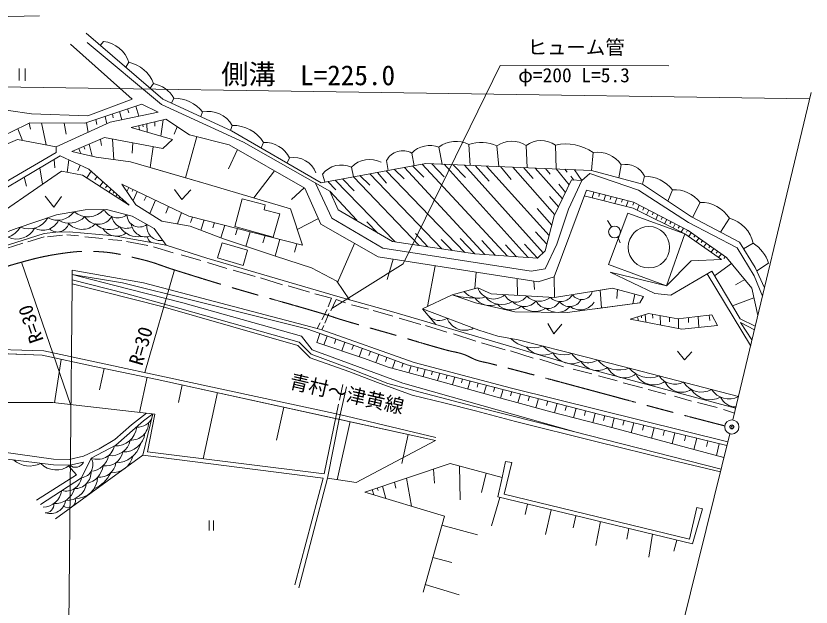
# Model space of a CAD drawing. Units: millimetres, scale not verified. Extents: x 40000 to 680000, y 20000 to 380000.
# Drawn here: x 471078 to 573377, y 260725 to 336843 of the extents above; entities that cross this region are included whole.
import ezdxf
from ezdxf.enums import TextEntityAlignment as Align

# ---------------------------------------------------------------- set-up
doc = ezdxf.new("R2010")
doc.units = ezdxf.units.MM
doc.header["$LTSCALE"] = 1000
doc.header["$PDMODE"] = 32
doc.header["$PDSIZE"] = 500
doc.linetypes.add('CHAIN', pattern=[18.5, 12, -1.5, 3.5, -1.5])
doc.layers.add('M-BMK', color=2, linetype='CHAIN', lineweight=13)
doc.layers.add('M-WORK', color=1, linetype='Continuous', lineweight=13)
doc.layers.add('M-OTRS', color=6, linetype='Continuous')
doc.styles.add('ＭＳ ゴシック', font='')
doc.styles.get('ＭＳ ゴシック').set_extended_font_data('MS Gothic')

msp = doc.modelspace()

# ---------------------------------------------------------------- linework, layer by layer
at = {"layer": 'M-BMK'}
msp.add_open_spline([(467885, 303882), (469708, 304534), (470248, 304703), (471792, 305134), (474018, 305755), (475295, 306028), (477585, 306340), (479226, 306563), (480169, 306576), (481822, 306483), (483955, 306362), (485123, 305987), (487203, 305499), (488913, 305097), (489812, 304659), (491488, 304134), (494285, 303257), (495851, 302761), (498661, 301928), (503398, 300523), (506082, 299839), (510815, 298422), (511647, 298173), (512098, 297987), (512930, 297738), (515512, 296962), (516974, 296583), (519564, 295833), (522259, 295052), (523754, 294562), (526460, 293818), (527366, 293568), (527911, 293550), (528793, 293222), (529405, 292994), (529703, 292758), (530316, 292532), (530964, 292293), (531362, 292275), (532030, 292103), (537492, 290699), (540534, 289848), (545981, 288390), (549322, 287496), (551185, 286967), (554528, 286080), (557550, 285278), (558504, 285030), (562272, 284056)], degree=3, knots=[0, 0, 0, 0, 1, 1, 1, 2, 2, 2, 3, 3, 3, 4, 4, 4, 5, 5, 5, 6, 6, 6, 7, 7, 7, 8, 8, 8, 9, 9, 9, 10, 10, 10, 11, 11, 11, 12, 12, 12, 13, 13, 13, 14, 14, 14, 15, 15, 15, 16, 16, 16, 16], dxfattribs=at)
at = {"layer": 'M-OTRS'}
msp.add_point((563180, 283926), dxfattribs=at)
at = {"layer": 'M-WORK'}
for p, q in [((482365, 333552), (481945, 333056)), ((485599, 330874), (485208, 330246)), ((471508, 330072), (471508, 328517)), ((472259, 330062), (472269, 328475)), ((381500, 328990), (573182, 326185)), ((488766, 328135), (488340, 327549)), ((573377, 326999), (563309, 284834)), ((491401, 326241), (491090, 325624)), ((484414, 324526), (484697, 323466)), ((485454, 324878), (485608, 324351)), ((486494, 325229), (486904, 323939)), ((495093, 324474), (494876, 323874)), ((481362, 323496), (481482, 322878)), ((482555, 323899), (482768, 322942)), ((483484, 324213), (483601, 323736)), ((490017, 323443), (489723, 321372)), ((471332, 322318), (471912, 320815)), ((472780, 323023), (472965, 322239)), ((474380, 323058), (474982, 320221)), ((477281, 323035), (477544, 321609)), ((480168, 323093), (480374, 321850)), ((491239, 320939), (485907, 322463)), ((486879, 322695), (486957, 322163)), ((487403, 322819), (487429, 322552)), ((487926, 322944), (487979, 321871)), ((488971, 323193), (488947, 322657)), ((491815, 322578), (491440, 321602)), ((498902, 322749), (498697, 322107)), ((494368, 321298), (492886, 316000)), ((480482, 320315), (480877, 318764)), ((481953, 320945), (482069, 320153)), ((483488, 320987), (483670, 318332)), ((486103, 320488), (486056, 319158)), ((502944, 320559), (502614, 319853)), ((529339, 320283), (529517, 317597)), ((540505, 320205), (540587, 317138)), ((479192, 319762), (479426, 319100)), ((479837, 320038), (479939, 319703)), ((488717, 319988), (488342, 317310)), ((499575, 319642), (498419, 317147)), ((521996, 319174), (522306, 317559)), ((525503, 319936), (525929, 317746)), ((532964, 320114), (533211, 317444)), ((536710, 320163), (536849, 317293)), ((545323, 319258), (545108, 316950)), ((476004, 318345), (476092, 317284)), ((477895, 318299), (477673, 316700)), ((506288, 318570), (505975, 317906)), ((518753, 318226), (518982, 316951)), ((474170, 317264), (474501, 315162)), ((479363, 317627), (479056, 316880)), ((514237, 317373), (514520, 316134)), ((521072, 317333), (531418, 306110)), ((522080, 317518), (523547, 316097)), ((523326, 317746), (534309, 305913)), ((526177, 316109), (524593, 317802)), ((526156, 317737), (536995, 305730)), ((527329, 317688), (528932, 316039)), ((538928, 306354), (528797, 317627)), ((530169, 317570), (531981, 315560)), ((531604, 317511), (539681, 308562)), ((534771, 315764), (533407, 317436)), ((540396, 311225), (535021, 317369)), ((536383, 317312), (537623, 315909)), ((541401, 313298), (537860, 317251)), ((539801, 316451), (539230, 317194)), ((540587, 317138), (542271, 315094)), ((548955, 317659), (548654, 315994)), ((480766, 316857), (480193, 315999)), ((481533, 316167), (481237, 315745)), ((504343, 316897), (501666, 313411)), ((510503, 316475), (510831, 315459)), ((514520, 316134), (522960, 307276)), ((515340, 316284), (516597, 315041)), ((516624, 316519), (525890, 306835)), ((518774, 315324), (517591, 316696)), ((518732, 316905), (528813, 306395)), ((519743, 317090), (521006, 315849)), ((541715, 317091), (542011, 316718)), ((542845, 315705), (542455, 316196)), ((543902, 315646), (542930, 317040)), ((551946, 316227), (551679, 315177)), ((472155, 316077), (472430, 314940)), ((482300, 315478), (481881, 314908)), ((511193, 315525), (512234, 314455)), ((512149, 315700), (519856, 307744)), ((514582, 314311), (513087, 315871)), ((541792, 314107), (540933, 315171)), ((482827, 315005), (482613, 314723)), ((483353, 314532), (483054, 314149)), ((483725, 314197), (483573, 314008)), ((485618, 314749), (485369, 314213)), ((486152, 314494), (486029, 314226)), ((486685, 314240), (486152, 313054)), ((508151, 314704), (506528, 313223)), ((545433, 314150), (545230, 313413)), ((555558, 314449), (554939, 313000)), ((484097, 313863), (483889, 313609)), ((484469, 313529), (484364, 313403)), ((484841, 313195), (484730, 313065)), ((487859, 313680), (487600, 313084)), ((489032, 313120), (488312, 311400)), ((539704, 313581), (540896, 312258)), ((546174, 313960), (546067, 313593)), ((546914, 313771), (546692, 313042)), ((547652, 313582), (547536, 313219)), ((548390, 313393), (548148, 312673)), ((549126, 313205), (549000, 312846)), ((485213, 312861), (485157, 312796)), ((490715, 312317), (490371, 311451)), ((540029, 309912), (538131, 312058)), ((549862, 313016), (549601, 312305)), ((550589, 312810), (550453, 312456)), ((551262, 312462), (551004, 311821)), ((551876, 312145), (551742, 311826)), ((559091, 312835), (558126, 310890)), ((492397, 311514), (491859, 310077)), ((552490, 311827), (552223, 311218)), ((553082, 311522), (552943, 311219)), ((553673, 311216), (553397, 310637)), ((493816, 310947), (493557, 310224)), ((495303, 310566), (494852, 309270)), ((496632, 310225), (496412, 309575)), ((509999, 310737), (507280, 309355)), ((510315, 310036), (517682, 305803)), ((517659, 308884), (516229, 310327)), ((547685, 309667), (547182, 310512)), ((554242, 310922), (554100, 310634)), ((554812, 310627), (554530, 310077)), ((555361, 310343), (555216, 310070)), ((555911, 310059), (555623, 309536)), ((562884, 310788), (561708, 309007)), ((497962, 309885), (497435, 308279)), ((499599, 309466), (499344, 308660)), ((501236, 309046), (500666, 307174)), ((537905, 309040), (539396, 307457)), ((556441, 309785), (556294, 309525)), ((556971, 309511), (556680, 309013)), ((557484, 309246), (557335, 308999)), ((472601, 307756), (474717, 308377)), ((475161, 308405), (477066, 308624)), ((477623, 308638), (479126, 308518)), ((479937, 308377), (482201, 308194)), ((483005, 308060), (484698, 307919)), ((503131, 308561), (502858, 307622)), ((505027, 308076), (504426, 305908)), ((524074, 307108), (522485, 308820)), ((527216, 306635), (525805, 308039)), ((530123, 306198), (528243, 308195)), ((548501, 308393), (548833, 307634)), ((557962, 308925), (557647, 308424)), ((558447, 308585), (558284, 308338)), ((558931, 308246), (558596, 307756)), ((469843, 306875), (471987, 307566)), ((485319, 307806), (488042, 307270)), ((488768, 307100), (491322, 306353)), ((507206, 307517), (506921, 306429)), ((514651, 307545), (512454, 302537)), ((532738, 306020), (531016, 307911)), ((535458, 305835), (534049, 307356)), ((538170, 305650), (536515, 307432)), ((559418, 307905), (559245, 307664)), ((559904, 307565), (559548, 307087)), ((560392, 307223), (560209, 306987)), ((565942, 307574), (564691, 306853)), ((492327, 306096), (494852, 305355)), ((560880, 306881), (560503, 306414)), ((561371, 306537), (561178, 306307)), ((561862, 306193), (561464, 305738)), ((478092, 286807), (471792, 305134)), ((495741, 305102), (498217, 304326)), ((517682, 305803), (538275, 302613)), ((519631, 305501), (518826, 302889)), ((563123, 304985), (560960, 303362)), ((562357, 305846), (562154, 305623)), ((567889, 304997), (566381, 304004)), ((487683, 290931), (491488, 304134)), ((499028, 304107), (501843, 303289)), ((512355, 302681), (509106, 304395)), ((525035, 304664), (524019, 299437)), ((530297, 303849), (530111, 301736)), ((502548, 303105), (505369, 302238)), ((535560, 303034), (535595, 300848)), ((538275, 302613), (540322, 303232)), ((540322, 303232), (540380, 300575)), ((564846, 302900), (563670, 302232)), ((477792, 250171), (478304, 302366)), ((506109, 302093), (508867, 301261)), ((514005, 300280), (512355, 302681)), ((530508, 301845), (527196, 300935)), ((532211, 301041), (530508, 301845)), ((537720, 302699), (537784, 301608)), ((527196, 300935), (523380, 299136)), ((540380, 300575), (532211, 301041)), ((546221, 301525), (546406, 299242)), ((548468, 301617), (548371, 300475)), ((550680, 301023), (550423, 299767)), ((566029, 300556), (563271, 299501)), ((511120, 299022), (510453, 297710)), ((514254, 299644), (516420, 299073)), ((517047, 298918), (519587, 298170)), ((523380, 299136), (525102, 297118)), ((520400, 297927), (523158, 297130)), ((551056, 298094), (551156, 297597)), ((551541, 298240), (551579, 297990)), ((552025, 298387), (552127, 297408)), ((552982, 298427), (553006, 297935)), ((553952, 298256), (553983, 297046)), ((555145, 298047), (555144, 297441)), ((556339, 297862), (556306, 296592)), ((557601, 298010), (557612, 297374)), ((558864, 298157), (558947, 296731)), ((560283, 298323), (560358, 297613)), ((510207, 297330), (509839, 296588)), ((510690, 296997), (510426, 296415)), ((523778, 296975), (526515, 296115)), ((527367, 295895), (530266, 294957)), ((511102, 295621), (510698, 294476)), ((512248, 295219), (512046, 294646)), ((513394, 294816), (513001, 293707)), ((530993, 294738), (534005, 293842)), ((514504, 294426), (514307, 293872)), ((515615, 294036), (515232, 292962)), ((516687, 293649), (516500, 293110)), ((534710, 293715), (537616, 292784)), ((467890, 293406), (474437, 293144)), ((474437, 293144), (481198, 291716)), ((476897, 292624), (476032, 287043)), ((517759, 293261), (517398, 292195)), ((518818, 292878), (518642, 292344)), ((538470, 292636), (541510, 291649)), ((481198, 291716), (489269, 290049)), ((519877, 292496), (519547, 291469)), ((520891, 292129), (520730, 291615)), ((521919, 291809), (521641, 290907)), ((522833, 291573), (522695, 291121)), ((482424, 291463), (481845, 288699)), ((523747, 291337), (523467, 290416)), ((524678, 291096), (524539, 290635)), ((525610, 290856), (525325, 289904)), ((526572, 290607), (526431, 290131)), ((542748, 291374), (545150, 290750)), ((487955, 290321), (486993, 285785)), ((489269, 290049), (512183, 285020)), ((527534, 290359), (527242, 289370)), ((528532, 290101), (528387, 289607)), ((529530, 289844), (529232, 288816)), ((530566, 289576), (530417, 289062)), ((546018, 290486), (548430, 289872)), ((549219, 289607), (551667, 288951)), ((492488, 289343), (492003, 287076)), ((513130, 289403), (512728, 287361)), ((531601, 289309), (531296, 288241)), ((532676, 289031), (532525, 288497)), ((533751, 288754), (533439, 287644)), ((552414, 288746), (554686, 288140)), ((497016, 288349), (495181, 279818)), ((534867, 288466), (534712, 287910)), ((535982, 288178), (535664, 287022)), ((537143, 287878), (536985, 287300)), ((538303, 287578), (537981, 286386)), ((555818, 287865), (557972, 287254)), ((475824, 287067), (464617, 287077)), ((488957, 285560), (475824, 287067)), ((505539, 286478), (504612, 282215)), ((539500, 287269), (539340, 286673)), ((540696, 286961), (540373, 285740)), ((541918, 286645), (541758, 286034)), ((558776, 287066), (561278, 286431)), ((487996, 280720), (488957, 285560)), ((543141, 286329), (542823, 285104)), ((544367, 286013), (544209, 285400)), ((545593, 285696), (545280, 284465)), ((562092, 286177), (563519, 285714)), ((512183, 285020), (525050, 282196)), ((514062, 284608), (512421, 277130)), ((546824, 285384), (546668, 284768)), ((548057, 285080), (547741, 283826)), ((549313, 284771), (549155, 284143)), ((550568, 284461), (550242, 283161)), ((551870, 284141), (551707, 283491)), ((553171, 283820), (552834, 282473)), ((554520, 283488), (554352, 282814)), ((521540, 282967), (520719, 279228)), ((562914, 283048), (552489, 240964)), ((555868, 283156), (555521, 281759)), ((557266, 282812), (557093, 282113)), ((558664, 282467), (558305, 281019)), ((525050, 282196), (514861, 276768)), ((560112, 282110), (559933, 281386)), ((561561, 281754), (561191, 280253)), ((510725, 277867), (487996, 280720)), ((524786, 278505), (524946, 276678)), ((528131, 278904), (528227, 274520)), ((507478, 263220), (511168, 277315)), ((514861, 276768), (511168, 277315)), ((521310, 277334), (521969, 273726)), ((531581, 277962), (530977, 275484)), ((518224, 276295), (518649, 274723)), ((519767, 276815), (519947, 276021)), ((526209, 272453), (515957, 275532)), ((516904, 275851), (517110, 275185)), ((517564, 276073), (517661, 275739)), ((533355, 274854), (532263, 271197)), ((536903, 273998), (536596, 272661)), ((539943, 273264), (539203, 270090)), ((543124, 272496), (542774, 270911)), ((495958, 271897), (495958, 270599)), ((496480, 271897), (496487, 270578)), ((525878, 271268), (530441, 270021)), ((546300, 271730), (545702, 268662)), ((549911, 270858), (549666, 269483)), ((552967, 270120), (552487, 267162)), ((556099, 269364), (555701, 267912)), ((524719, 267125), (527175, 266482)), ((523747, 263647), (528120, 262307))]:
    msp.add_line(p, q, dxfattribs=at)
for points in [[(463504, 300073), (446564, 336271), (474132, 336843)], [(567368, 301835), (566169, 304467), (564154, 307721), (557996, 310958), (551679, 315177), (545108, 316950), (523809, 317835), (510351, 315371), (498832, 322044), (489976, 326139), (480108, 334638)], [(453593, 324774), (464179, 325536), (473067, 324250), (480352, 323965), (486018, 326139), (478086, 333206)], [(480237, 333410), (489807, 325434), (500354, 320578), (511448, 314293), (514956, 310525)], [(511713, 299155), (520897, 304906), (533372, 330456), (555083, 330432)], [(402783, 286535), (403473, 292915), (406378, 294867), (409972, 300152), (415472, 302533), (421566, 306152), (427867, 308929), (430978, 309453), (434930, 311373), (450769, 312278), (456848, 314325), (460815, 316833), (463418, 318626), (470433, 321880), (472877, 323070), (479933, 323014), (487266, 325490), (489361, 324466)], [(470433, 321880), (472877, 323070), (479933, 323014), (487266, 325490)], [(489361, 324466), (483225, 323150), (476259, 319973), (471286, 320936)], [(476259, 319973), (483225, 323150), (489361, 324466)], [(478273, 319368), (482494, 321177), (489970, 319749), (491239, 320939), (485907, 322463), (490366, 323526), (493398, 321542), (498508, 320257), (508237, 314654), (510315, 310036), (517682, 305803), (538275, 302613), (540322, 303232), (544464, 314398), (550511, 312850), (557558, 309208), (562486, 305756), (565771, 301780), (566513, 298255)], [(485907, 322463), (490366, 323526), (493398, 321542)], [(493398, 321542), (498508, 320257), (508237, 314654), (510315, 310036)], [(456848, 314325), (457928, 314350), (463657, 317667), (471286, 320936), (476259, 319973), (476263, 319244)], [(478273, 319368), (482494, 321177), (489970, 319749)], [(449957, 304951), (459190, 309310), (476263, 319244)], [(478273, 319368), (481395, 318644), (485823, 318037), (495857, 315144), (506392, 312002), (507963, 307324), (493322, 311073), (484716, 315180), (486501, 312537), (489858, 310430), (493500, 309788), (497785, 308145), (504463, 305895), (509106, 304395), (512355, 302681), (514005, 300280)], [(495857, 315144), (485823, 318037), (481395, 318644), (478273, 319368)], [(450448, 304133), (453697, 305604), (459463, 308594), (464760, 311719), (476787, 318806), (480477, 317116), (485643, 312474), (479644, 316354), (476930, 316831), (465979, 309308), (466717, 307855), (471121, 309450), (476311, 311212), (479977, 311855), (482715, 311926), (486024, 311046), (488881, 309450), (490428, 307332)], [(464760, 311719), (476787, 318806), (480477, 317116), (485643, 312474)], [(507963, 307324), (506392, 312002), (495857, 315144), (488342, 317310)], [(485643, 312474), (479644, 316354), (476930, 316831), (465979, 309308)], [(509624, 315326), (511718, 310794), (518273, 306954), (537355, 303991), (539165, 304287), (540657, 307469), (542180, 311945), (543902, 315646), (544929, 316556), (551192, 314408), (557615, 310250), (563847, 306985), (566042, 303372), (567115, 300773)], [(484716, 315180), (493322, 311073), (507963, 307324)], [(509106, 304395), (504463, 305895), (497785, 308145), (493500, 309788), (489858, 310430), (486501, 312537), (484716, 315180)], [(543902, 315646), (542574, 315720), (540336, 311102), (539170, 306579), (538170, 305650), (530123, 306198), (519529, 307793), (512554, 311864), (511448, 314293)], [(491481, 314481), (492433, 313222), (493597, 314428)], [(544464, 314398), (550511, 312850), (557558, 309208), (562486, 305756), (565771, 301780), (566513, 298255)], [(474845, 313636), (475977, 312197), (476940, 313604)], [(500178, 313285), (499258, 309709), (504184, 308373)], [(500178, 313285), (503141, 312513), (503024, 311878), (505013, 311370), (504184, 308373)], [(557114, 308799), (550472, 312084), (544196, 313675)], [(561852, 305466), (557114, 308799), (550472, 312084), (544196, 313675)], [(450104, 300950), (454313, 302290), (461328, 304459), (464153, 305369), (469168, 307073), (474734, 308818), (476236, 309019), (477913, 309062), (483706, 308538), (490428, 307332), (495657, 305665), (512477, 300702), (519690, 298712), (542056, 292123), (563670, 286345)], [(547520, 303847), (554757, 302085), (557947, 305299), (561852, 305466), (557114, 308799)], [(562486, 305756), (565771, 301780), (566513, 298255)], [(562658, 282015), (534837, 288893), (522303, 292210), (510426, 296415), (509839, 296588), (487494, 302493), (478336, 304112), (478304, 302366), (490017, 299366), (507349, 294391), (508922, 292827), (513895, 291076), (517609, 289648), (522069, 288013), (526322, 286966), (530195, 285982), (535353, 284601), (545701, 282061), (555398, 279649), (561701, 278154)], [(547541, 303842), (553289, 301107), (555321, 300869), (560590, 303980), (564269, 297835), (566194, 296917)], [(566194, 296917), (564269, 297835), (560590, 303980)], [(561788, 278503), (538416, 284470), (529956, 286581), (523084, 288406), (518910, 289533), (514244, 291342), (509054, 293294), (507515, 294850), (492167, 299155), (485216, 301107), (478314, 302871)], [(478326, 303566), (484795, 302490), (494112, 300157), (508491, 296539), (515585, 294047), (521426, 291936), (546383, 285492), (562534, 281514)], [(543144, 283263), (520856, 289575), (509199, 293836), (507818, 295598), (492546, 299899), (483643, 302185), (478326, 303566)], [(565605, 294450), (565579, 294407), (560003, 303633)], [(545234, 301364), (547834, 301787), (551826, 300715)], [(509544, 301063), (511699, 300481), (511247, 299382)], [(527196, 300935), (523380, 299136), (530618, 296379), (533070, 295617), (535688, 295117), (544497, 292903), (550472, 291379), (564022, 287820)], [(513475, 299894), (512267, 300341), (511590, 298891)], [(551826, 300715), (551361, 299890), (545633, 299140)], [(511346, 298521), (511272, 298404), (510817, 297293)], [(550099, 297804), (552459, 298519), (556252, 297852), (560601, 298360)], [(561331, 296979), (556760, 296503), (550099, 297804)], [(539498, 297249), (540290, 295914), (541292, 297162)], [(566079, 296434), (564280, 297359), (565771, 295147)], [(510158, 295953), (509789, 294779), (515905, 292737), (518962, 291626), (524041, 290261), (532971, 287775), (536452, 286802), (539912, 285860), (547731, 283828), (562158, 279996)], [(510158, 295953), (515585, 294047), (521426, 291936), (546383, 285492), (562534, 281514)], [(562158, 279996), (547731, 283828), (539912, 285860), (536452, 286802), (532971, 287775), (524041, 290261), (518962, 291626), (515905, 292737), (509789, 294779)], [(525104, 282581), (512714, 285523), (498549, 288586), (474670, 293739), (457541, 294219), (453306, 293963), (442977, 292574)], [(556200, 293693), (557110, 292582), (558051, 293597)], [(410130, 280929), (418208, 283801), (422256, 285785), (428255, 288023), (436413, 291023), (452678, 293478), (464438, 293468), (467890, 293406), (474437, 293144), (481198, 291716), (489269, 290049), (525050, 282196), (514861, 276768), (511165, 277316)], [(511168, 277315), (512647, 284918), (513602, 289106)], [(446408, 286210), (448045, 285499), (458001, 286750), (464617, 287077), (475824, 287067), (488957, 285560), (487996, 280720), (510725, 277867), (512558, 286858)], [(487897, 285681), (485960, 284214), (483823, 282309), (481770, 281092), (479770, 280172), (477940, 279749), (475909, 279791), (468835, 280749), (464640, 282016), (462974, 282492), (459625, 283174), (452689, 283301), (447833, 282698), (440278, 282682), (435675, 281000), (426216, 278746), (416582, 273588), (413345, 269287), (411785, 265276), (410591, 262697), (408419, 254117)], [(474236, 273946), (479521, 277374), (480759, 279913), (483933, 281564), (487504, 284690), (488704, 285589)], [(476172, 272109), (487409, 280274), (488704, 285589)], [(426371, 277603), (431534, 279073), (434337, 279758), (440638, 281853), (447875, 281822), (453747, 282774), (458874, 282520), (462714, 281933), (467936, 280520), (469968, 279774), (475919, 279028), (477998, 278997), (479792, 279393)], [(487409, 280274), (510620, 277346), (506978, 263601)], [(523472, 262664), (526209, 272453), (515957, 275532), (526939, 279230), (533621, 277404), (534050, 279468), (534891, 279357), (533891, 275278), (557725, 269459), (558693, 273538), (559424, 273395), (558138, 268872), (533078, 274921), (533621, 277404)], [(473738, 274496), (478880, 277747), (477864, 278894)], [(515957, 275532), (526939, 279230), (533621, 277404)]]:
    msp.add_lwpolyline(points, dxfattribs=at)
for points in [[(549805, 311441), (547306, 304847), (554757, 302085), (557114, 308799)], [(497620, 307621), (500893, 306690), (500308, 304700), (496992, 305709)], [(551826, 300715), (547834, 301787), (540380, 300575), (532211, 301041), (530508, 301845), (527196, 300935), (530212, 299898), (535280, 298755), (541984, 298663), (551361, 299890)], [(550099, 297804), (552459, 298519), (556252, 297852), (560601, 298360), (561331, 296979), (556760, 296503)]]:
    msp.add_lwpolyline(points, close=True, dxfattribs=at)
for centre, radius in [((548091, 309029), 757), ((552507, 307053), 2668), ((563180, 283926), 917)]:
    msp.add_circle(centre, radius, dxfattribs=at)
for centre, radius, start, end in [((481884, 329679), 3903, 17.68988, 82.92034), ((484732, 326672), 4291, 19.93613, 78.33981), ((488016, 324312), 3895, 29.6751, 78.90204), ((491490, 321686), 4556, 37.7327, 91.12413), ((495815, 320998), 3550, 29.55702, 101.72306), ((499007, 318118), 4632, 31.79736, 91.29746), ((503019, 316880), 3680, 27.33664, 91.16343), ((527689, 317148), 3542, 62.24657, 128.10428), ((530948, 315838), 4727, 64.75126, 109.90205), ((534874, 317342), 3366, 56.94023, 124.5703), ((538637, 317501), 3287, 55.37302, 125.9049), ((541850, 314323), 6034, 54.78785, 102.88239), ((520837, 317118), 2360, 60.58491, 152.557), ((524328, 316894), 3261, 68.86825, 135.63977), ((545887, 315613), 3688, 33.68862, 98.79578), ((506789, 315524), 3086, 20.85075, 99.35145), ((516589, 315034), 3317, 63.36646, 135.15677), ((512945, 314531), 3122, 65.5629, 141.4886), ((549530, 315020), 2701, 26.54861, 102.28366), ((551788, 311347), 4883, 39.45192, 88.13641), ((555803, 310314), 4143, 37.48657, 93.39734), ((559186, 308474), 4362, 32.03359, 91.25059), ((476411, 313263), 2725, 243.2488, 322.63738), ((477959, 312937), 2774, 239.70349, 315.63966), ((480340, 313714), 2745, 230.04821, 319.15691), ((481672, 312040), 2020, 211.08333, 329.09402), ((484191, 312843), 2001, 207.51028, 305.86715), ((485264, 311385), 1898, 191.61382, 293.45123), ((486961, 311254), 1598, 181.18704, 307.24312), ((472769, 312199), 2776, 247.05019, 330.44933), ((474536, 311478), 2230, 241.71236, 335.16966), ((476412, 310514), 1502, 226.90709, 344.00443), ((479601, 311776), 2419, 221.64797, 314.65962), ((483151, 312032), 2707, 226.90068, 298.99693), ((487775, 310265), 1862, 187.0476, 289.24544), ((489746, 309739), 1834, 172.38812, 277.85145), ((561738, 306636), 4307, 12.5785, 74.57059), ((468816, 311561), 3452, 253.24056, 326.23962), ((471148, 310745), 2636, 245.72446, 332.18682), ((484027, 310559), 2074, 211.48226, 305.76664), ((486787, 311176), 2772, 213.06194, 281.24394), ((488916, 308478), 928, 183.88164, 237.92342), ((563387, 303619), 4708, 17.01913, 57.13367), ((532526, 302517), 2127, 198.40628, 312.22625), ((529734, 308928), 8386, 252.38273, 272.59994), ((530613, 303077), 2575, 222.13393, 289.99685), ((535412, 301594), 1596, 204.14963, 329.32631), ((538408, 302375), 2276, 224.48223, 308.99371), ((541131, 301843), 1788, 223.79287, 329.98673), ((543861, 301743), 1424, 213.90114, 344.56161), ((532065, 301914), 2380, 214.96685, 293.47187), ((533575, 302364), 2692, 219.35384, 301.19478), ((536453, 301469), 2045, 223.51168, 319.29092), ((539520, 300855), 1679, 205.38323, 331.74849), ((542307, 301062), 1648, 217.42724, 333.31105), ((543662, 301131), 2137, 233.36605, 327.85071), ((534735, 301415), 2409, 224.35428, 305.32683), ((537848, 301345), 2559, 227.76777, 303.02677), ((540703, 300934), 2267, 229.92783, 317.96329), ((525521, 299425), 1816, 219.88504, 304.51034), ((528836, 298812), 2451, 201.13312, 297.15013), ((537634, 298206), 4094, 225.31447, 287.94133), ((538902, 295873), 2707, 218.06339, 297.64828), ((541529, 296920), 3707, 224.7182, 287.06361), ((542558, 294788), 2735, 208.69738, 297.04867), ((544676, 294562), 2377, 209.95671, 301.65646), ((545880, 293622), 2436, 211.42889, 302.65169), ((548676, 294837), 3586, 219.84512, 291.54592), ((549344, 292654), 2407, 206.71619, 307.90842), ((552563, 293524), 3271, 218.19322, 292.47298), ((553119, 291900), 2565, 206.51988, 304.54166), ((555883, 291941), 2521, 214.80708, 295.75531), ((556708, 290700), 2322, 203.16126, 302.85604), ((559290, 291162), 2752, 212.8417, 297.72069), ((560365, 290250), 2828, 212.04236, 298.79689), ((562822, 290277), 2734, 214.54026, 296.02213), ((563716, 288683), 2188, 204.60404, 269.7157), ((485876, 284480), 2266, 267.55341, 359.31317), ((486785, 285862), 1956, 265.04262, 336.68904), ((483896, 284200), 2736, 266.9168, 353.99118), ((484949, 283449), 2751, 267.29124, 352.86986), ((481596, 281955), 2206, 247.69045, 347.25841), ((483356, 282689), 2469, 261.56319, 348.94291), ((483927, 282571), 3274, 269.87629, 344.89438), ((482659, 281096), 2196, 260.37503, 349.6474), ((472841, 282006), 3116, 228.46692, 297.24544), ((478738, 279878), 1151, 229.98687, 334.96335), ((479270, 279067), 1712, 278.40998, 29.61155), ((480524, 280718), 2515, 275.26637, 349.19729), ((481806, 279561), 2131, 264.30987, 352.9054), ((483418, 280792), 2776, 267.10432, 346.32136), ((476262, 281134), 2753, 223.59071, 309.08704), ((479614, 279275), 2699, 281.93383, 352.66475), ((477509, 277694), 2037, 254.97315, 350.96565), ((478631, 278099), 2127, 269.11193, 3.10967), ((478751, 277548), 2845, 269.03285, 357.82792), ((479505, 279804), 4173, 292.54658, 334.68682), ((477555, 277102), 2659, 268.4595, 349.86383), ((474459, 276138), 2556, 272.75962, 350.73736), ((476125, 276604), 2552, 265.94445, 345.66211), ((475506, 274768), 2003, 252.07453, 350.67113), ((477806, 274446), 934, 230.76782, 16.01401), ((474874, 273939), 1077, 267.55282, 6.34881)]:
    msp.add_arc(centre, radius, start, end, dxfattribs=at)

# ---------------------------------------------------------------- texts
at = {"layer": 'M-WORK', "style": 'ＭＳ ゴシック'}
for s, height, p in [('ヒューム管', 1833, (536895, 331337)), ('側溝', 2566, (497499, 327293)), ('L=225.0', 2566, (507640, 327144)), ('φ=200 L=5.3', 1833, (535693, 327742))]:
    msp.add_text(s, height=height, dxfattribs=at).set_placement(p, align=Align.BOTTOM_LEFT)
for s, rotation, p in [('R=30', 108.973, (475178, 295284)), ('R=30', 73.926, (487862, 291551)), ('青村～津黄線', 347.015, (506018, 288432))]:
    msp.add_text(s, height=1833, rotation=rotation, dxfattribs=at).set_placement(p, align=Align.BOTTOM_LEFT)

doc.saveas('drawing.dxf')
